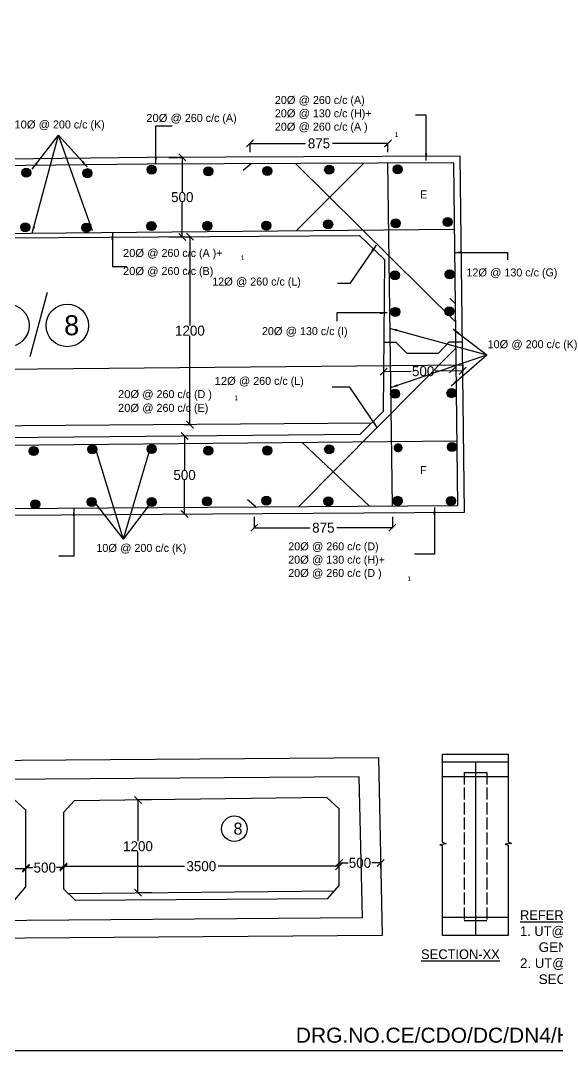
# Model space of a CAD drawing. Header units: inches. Extents: x 36 to 1751, y 50 to 883.
# Drawn here: x 1156 to 1425, y 50 to 564 of the extents above; entities that cross this region are included whole.
import ezdxf

# ---------------------------------------------------------------- set-up
doc = ezdxf.new("R2010")
doc.units = ezdxf.units.IN
doc.header["$MEASUREMENT"] = 0
doc.linetypes.add('ACAD_ISO02W100', pattern=[15, 12, -3])
for name, color, linetype in [('DIMENSION', 7, 'Continuous'), ('DRAWING', 2, 'Continuous'), ('HATCH', 7, 'Continuous'), ('TEXT', 7, 'Continuous')]:
    doc.layers.add(name, color=color, linetype=linetype)
doc.dimstyles.get("Standard").update_dxf_attribs({"dimtxt": 5, "dimasz": 3.5, "dimexe": 0.18, "dimexo": 0.0625, "dimgap": 0.09, "dimtad": 0, "dimtih": 1, "dimtoh": 1, "dimdec": 4, "dimzin": 0, "dimdsep": 46, "dimlunit": 4, "dimtxsty": 'Standard', "dimblk": 'OBLIQUE', "dimcen": 0.09, "dimadec": 0, "dimazin": 0, "dimtfac": 1, "dimtdec": 4, "dimtofl": 0, "dimtmove": 0, "dimatfit": 3, "dimfxl": 1, "dimtolj": 1, "dimtzin": 0, "dimarcsym": 0})

# ---------------------------------------------------------------- blocks, each defined once
blk = doc.blocks.new('_Oblique')
at = {"color": 0, "linetype": 'ByBlock', "lineweight": -2}
blk.add_line((-0.5, -0.5), (0.5, 0.5), dxfattribs=at)
blk = doc.blocks.new('*D14')
at = {"layer": 'Defpoints', "color": 0, "transparency": 16777216}
for p in [(1238.4, 356.72), (1238.4, 356.72), (1238.4, 317.79)]:
    blk.add_point(p, dxfattribs=at)
at = {"layer": 'DIMENSION', "color": 0, "lineweight": -2, "transparency": 16777216}
for p, q in [((1238.34, 356.72), (1238.22, 356.72)), ((1238.4, 356.72), (1238.4, 339.84)), ((1238.4, 317.79), (1238.4, 334.66)), ((1238.34, 317.79), (1238.22, 317.79))]:
    blk.add_line(p, q, dxfattribs=at)
at = {"layer": 'DIMENSION', "color": 0, "lineweight": -2, "transparency": 16777216, "xscale": 3.5, "yscale": 3.5, "zscale": 3.5}
for p, rotation in [((1238.4, 356.72), 90), ((1238.4, 317.79), 270)]:
    blk.add_blockref('_Oblique', p, dxfattribs=dict(at, rotation=rotation))
at = {"layer": 'DIMENSION', "color": 0, "transparency": 16777216, "insert": (1238.4, 337.25), "char_height": 5, "attachment_point": 5}
blk.add_mtext('\\A1;500', dxfattribs=at)
blk = doc.blocks.new('*D15')
at = {"layer": 'Defpoints', "color": 0, "transparency": 16777216}
for p in [(1337.77, 392.03), (1377.34, 392.4), (1377.37, 389.34)]:
    blk.add_point(p, dxfattribs=at)
at = {"layer": 'DIMENSION', "color": 0, "lineweight": -2, "transparency": 16777216}
for p, q in [((1337.77, 391.97), (1337.8, 388.79)), ((1377.34, 392.34), (1377.37, 389.16)), ((1337.79, 388.97), (1351.66, 389.1)), ((1377.37, 389.34), (1363.51, 389.21))]:
    blk.add_line(p, q, dxfattribs=at)
at = {"layer": 'DIMENSION', "color": 0, "lineweight": -2, "transparency": 16777216, "xscale": 3.5, "yscale": 3.5, "zscale": 3.5}
for p, rotation in [((1337.79, 388.97), 180.5392754230721), ((1377.37, 389.34), 0.5392754230720536)]:
    blk.add_blockref('_Oblique', p, dxfattribs=dict(at, rotation=rotation))
at = {"layer": 'DIMENSION', "color": 0, "transparency": 16777216, "insert": (1357.58, 389.16), "char_height": 5, "attachment_point": 5}
blk.add_mtext('\\A1;500', dxfattribs=at)
blk = doc.blocks.new('*D16')
at = {"layer": 'Defpoints', "color": 0, "transparency": 16777216}
for p in [(1273.23, 316.42), (1342.23, 316.42), (1342.23, 310.94)]:
    blk.add_point(p, dxfattribs=at)
at = {"layer": 'DIMENSION', "color": 0, "lineweight": -2, "transparency": 16777216}
for p, q in [((1273.23, 316.36), (1273.23, 310.76)), ((1342.23, 316.36), (1342.23, 310.76)), ((1273.23, 310.94), (1300.97, 310.94)), ((1342.23, 310.94), (1314.49, 310.94))]:
    blk.add_line(p, q, dxfattribs=at)
at = {"layer": 'DIMENSION', "color": 0, "lineweight": -2, "transparency": 16777216, "xscale": 3.5, "yscale": 3.5, "zscale": 3.5, "rotation": 180}
blk.add_blockref('_Oblique', (1273.23, 310.94), dxfattribs=at)
at = {"layer": 'DIMENSION', "color": 0, "lineweight": -2, "transparency": 16777216, "xscale": 3.5, "yscale": 3.5, "zscale": 3.5}
blk.add_blockref('_Oblique', (1342.23, 310.94), dxfattribs=at)
at = {"layer": 'DIMENSION', "color": 0, "transparency": 16777216, "insert": (1307.73, 310.94), "char_height": 5, "attachment_point": 5}
blk.add_mtext('\\A1;875', dxfattribs=at)
blk = doc.blocks.new('*D17')
at = {"layer": 'Defpoints', "color": 0, "transparency": 16777216}
for p in [(1339.95, 502.98), (1271.11, 498.53), (1339.95, 498.53)]:
    blk.add_point(p, dxfattribs=at)
at = {"layer": 'DIMENSION', "color": 0, "lineweight": -2, "transparency": 16777216}
for p, q in [((1271.11, 498.6), (1271.11, 503.16)), ((1271.11, 502.98), (1298.77, 502.98)), ((1339.95, 502.98), (1312.29, 502.98)), ((1339.95, 498.6), (1339.95, 503.16))]:
    blk.add_line(p, q, dxfattribs=at)
at = {"layer": 'DIMENSION', "color": 0, "lineweight": -2, "transparency": 16777216, "xscale": 3.5, "yscale": 3.5, "zscale": 3.5, "rotation": 180}
blk.add_blockref('_Oblique', (1271.11, 502.98), dxfattribs=at)
at = {"layer": 'DIMENSION', "color": 0, "lineweight": -2, "transparency": 16777216, "xscale": 3.5, "yscale": 3.5, "zscale": 3.5}
blk.add_blockref('_Oblique', (1339.95, 502.98), dxfattribs=at)
at = {"layer": 'DIMENSION', "color": 0, "transparency": 16777216, "insert": (1305.53, 502.98), "char_height": 5, "attachment_point": 5}
blk.add_mtext('\\A1;875', dxfattribs=at)
blk = doc.blocks.new('*D28')
at = {"layer": 'Defpoints', "color": 0, "transparency": 16777216}
for p in [(1230.56, 496), (1230.56, 456.28), (1237.25, 456.28)]:
    blk.add_point(p, dxfattribs=at)
at = {"layer": 'DIMENSION', "color": 0, "lineweight": -2, "transparency": 16777216}
for p, q in [((1230.62, 496), (1237.43, 496)), ((1237.25, 496), (1237.25, 478.73)), ((1237.25, 456.28), (1237.25, 473.55)), ((1230.62, 456.28), (1237.43, 456.28))]:
    blk.add_line(p, q, dxfattribs=at)
at = {"layer": 'DIMENSION', "color": 0, "lineweight": -2, "transparency": 16777216, "xscale": 3.5, "yscale": 3.5, "zscale": 3.5}
for p, rotation in [((1237.25, 496), 90), ((1237.25, 456.28), 270)]:
    blk.add_blockref('_Oblique', p, dxfattribs=dict(at, rotation=rotation))
at = {"layer": 'DIMENSION', "color": 0, "transparency": 16777216, "insert": (1237.25, 476.14), "char_height": 5, "attachment_point": 5}
blk.add_mtext('\\A1;500', dxfattribs=at)
blk = doc.blocks.new('*D29')
at = {"layer": 'Defpoints', "color": 0, "transparency": 16777216}
for p in [(1237.92, 456.32), (1237.92, 362.5), (1241.06, 362.5)]:
    blk.add_point(p, dxfattribs=at)
at = {"layer": 'DIMENSION', "color": 0, "lineweight": -2, "transparency": 16777216}
for p, q in [((1237.98, 456.32), (1241.24, 456.32)), ((1241.06, 456.32), (1241.06, 412)), ((1241.06, 362.5), (1241.06, 406.82)), ((1237.98, 362.5), (1241.24, 362.5))]:
    blk.add_line(p, q, dxfattribs=at)
at = {"layer": 'DIMENSION', "color": 0, "lineweight": -2, "transparency": 16777216, "xscale": 3.5, "yscale": 3.5, "zscale": 3.5}
for p, rotation in [((1241.06, 456.32), 90), ((1241.06, 362.5), 270)]:
    blk.add_blockref('_Oblique', p, dxfattribs=dict(at, rotation=rotation))
at = {"layer": 'DIMENSION', "color": 0, "transparency": 16777216, "insert": (1241.06, 409.41), "char_height": 5, "attachment_point": 5}
blk.add_mtext('\\A1;1200', dxfattribs=at)
blk = doc.blocks.new('*D63')
at = {"layer": 'Defpoints', "color": 0, "transparency": 16777216}
for p in [(1315.6, 143.45), (1315.6, 140.5), (1336.42, 140.5)]:
    blk.add_point(p, dxfattribs=at)
at = {"layer": 'DIMENSION', "color": 0, "lineweight": -2, "transparency": 16777216}
for p, q in [((1315.6, 140.57), (1315.6, 143.63)), ((1315.6, 143.45), (1320.09, 143.45)), ((1336.42, 143.45), (1331.94, 143.45)), ((1336.42, 140.57), (1336.42, 143.63))]:
    blk.add_line(p, q, dxfattribs=at)
at = {"layer": 'DIMENSION', "color": 0, "lineweight": -2, "transparency": 16777216, "xscale": 3.5, "yscale": 3.5, "zscale": 3.5, "rotation": 180}
blk.add_blockref('_Oblique', (1315.6, 143.45), dxfattribs=at)
at = {"layer": 'DIMENSION', "color": 0, "lineweight": -2, "transparency": 16777216, "xscale": 3.5, "yscale": 3.5, "zscale": 3.5}
blk.add_blockref('_Oblique', (1336.42, 143.45), dxfattribs=at)
at = {"layer": 'DIMENSION', "color": 0, "transparency": 16777216, "insert": (1326.01, 143.45), "char_height": 5, "attachment_point": 5}
blk.add_mtext('\\A1;500', dxfattribs=at)
blk = doc.blocks.new('*D64')
at = {"layer": 'Defpoints', "color": 0, "transparency": 16777216}
for p in [(1177.92, 141.78), (1177.92, 140.5), (1315.6, 140.5)]:
    blk.add_point(p, dxfattribs=at)
at = {"layer": 'DIMENSION', "color": 0, "lineweight": -2, "transparency": 16777216}
for p, q in [((1177.92, 140.57), (1177.92, 141.96)), ((1177.92, 141.78), (1238.34, 141.78)), ((1315.6, 141.78), (1255.18, 141.78)), ((1315.6, 140.57), (1315.6, 141.96))]:
    blk.add_line(p, q, dxfattribs=at)
at = {"layer": 'DIMENSION', "color": 0, "lineweight": -2, "transparency": 16777216, "xscale": 3.5, "yscale": 3.5, "zscale": 3.5, "rotation": 180}
blk.add_blockref('_Oblique', (1177.92, 141.78), dxfattribs=at)
at = {"layer": 'DIMENSION', "color": 0, "lineweight": -2, "transparency": 16777216, "xscale": 3.5, "yscale": 3.5, "zscale": 3.5}
blk.add_blockref('_Oblique', (1315.6, 141.78), dxfattribs=at)
at = {"layer": 'DIMENSION', "color": 0, "transparency": 16777216, "insert": (1246.76, 141.78), "char_height": 5, "attachment_point": 5}
blk.add_mtext('\\A1;3500', dxfattribs=at)
blk = doc.blocks.new('*D65')
at = {"layer": 'Defpoints', "color": 0, "transparency": 16777216}
for p in [(1021.49, 140.5), (1021.49, 140.5), (1159.18, 140.5)]:
    blk.add_point(p, dxfattribs=at)
at = {"layer": 'DIMENSION', "color": 0, "lineweight": -2, "transparency": 16777216}
for p, q in [((1021.49, 140.57), (1021.49, 140.68)), ((1021.49, 140.5), (1081.91, 140.5)), ((1159.18, 140.5), (1098.76, 140.5)), ((1159.18, 140.57), (1159.18, 140.68))]:
    blk.add_line(p, q, dxfattribs=at)
at = {"layer": 'DIMENSION', "color": 0, "lineweight": -2, "transparency": 16777216, "xscale": 3.5, "yscale": 3.5, "zscale": 3.5, "rotation": 180}
blk.add_blockref('_Oblique', (1021.49, 140.5), dxfattribs=at)
at = {"layer": 'DIMENSION', "color": 0, "lineweight": -2, "transparency": 16777216, "xscale": 3.5, "yscale": 3.5, "zscale": 3.5}
blk.add_blockref('_Oblique', (1159.18, 140.5), dxfattribs=at)
at = {"layer": 'DIMENSION', "color": 0, "transparency": 16777216, "insert": (1090.34, 140.5), "char_height": 5, "attachment_point": 5}
blk.add_mtext('\\A1;3500', dxfattribs=at)
blk = doc.blocks.new('*D93')
at = {"layer": 'Defpoints', "color": 0, "transparency": 16777216}
for p in [(1215.13, 174.94), (1221.93, 174.94), (1222.05, 128.56)]:
    blk.add_point(p, dxfattribs=at)
at = {"layer": 'DIMENSION', "color": 0, "lineweight": -2, "transparency": 16777216}
for p, q in [((1221.86, 174.94), (1214.95, 174.94)), ((1215.13, 174.94), (1215.13, 154.34)), ((1215.13, 128.56), (1215.13, 149.16)), ((1221.98, 128.56), (1214.95, 128.56))]:
    blk.add_line(p, q, dxfattribs=at)
at = {"layer": 'DIMENSION', "color": 0, "lineweight": -2, "transparency": 16777216, "xscale": 3.5, "yscale": 3.5, "zscale": 3.5}
for p, rotation in [((1215.13, 174.94), 90), ((1215.13, 128.56), 270)]:
    blk.add_blockref('_Oblique', p, dxfattribs=dict(at, rotation=rotation))
at = {"layer": 'DIMENSION', "color": 0, "transparency": 16777216, "insert": (1215.13, 151.75), "char_height": 5, "attachment_point": 5}
blk.add_mtext('\\A1;1200', dxfattribs=at)
blk = doc.blocks.new('*D94')
at = {"layer": 'Defpoints', "color": 0, "transparency": 16777216}
for p in [(1159.18, 141.95), (1177.92, 141.95), (1177.92, 141.06)]:
    blk.add_point(p, dxfattribs=at)
at = {"layer": 'DIMENSION', "color": 0, "lineweight": -2, "transparency": 16777216}
for p, q in [((1159.18, 141.89), (1159.18, 140.88)), ((1159.18, 141.06), (1162.62, 141.06)), ((1177.92, 141.06), (1174.47, 141.06)), ((1177.92, 141.89), (1177.92, 140.88))]:
    blk.add_line(p, q, dxfattribs=at)
at = {"layer": 'DIMENSION', "color": 0, "lineweight": -2, "transparency": 16777216, "xscale": 3.5, "yscale": 3.5, "zscale": 3.5, "rotation": 180}
blk.add_blockref('_Oblique', (1159.18, 141.06), dxfattribs=at)
at = {"layer": 'DIMENSION', "color": 0, "lineweight": -2, "transparency": 16777216, "xscale": 3.5, "yscale": 3.5, "zscale": 3.5}
blk.add_blockref('_Oblique', (1177.92, 141.06), dxfattribs=at)
at = {"layer": 'DIMENSION', "color": 0, "transparency": 16777216, "insert": (1168.55, 141.06), "char_height": 5, "attachment_point": 5}
blk.add_mtext('\\A1;500', dxfattribs=at)

msp = doc.modelspace()

# ---------------------------------------------------------------- hatches: boundary and pattern name
at = {"layer": 'HATCH'}
for points in [[(1161.56414, 488.34492, 1), (1157.03985, 488.34492, 1)], [(1192.13846, 488.12119, 1), (1187.61417, 488.12119, 1)], [(1224.18657, 489.93327, 1), (1219.66229, 489.93327, 1)], [(1252.49943, 489.08571, 1), (1247.97515, 489.08571, 1)], [(1281.98011, 489.2056, 1), (1277.45583, 489.2056, 1)], [(1312.89842, 489.81836, 1), (1308.37414, 489.81836, 1)], [(1347.14385, 490.03842, 1), (1342.61957, 490.03842, 1)], [(1161.05083, 461.06487, 1), (1156.52655, 461.06487, 1)], [(1224.12833, 461.66094, 1), (1219.60405, 461.66094, 1)], [(1251.98613, 461.80566, 1), (1247.46184, 461.80566, 1)], [(1281.46681, 461.92555, 1), (1276.94252, 461.92555, 1)], [(1312.38512, 462.5383, 1), (1307.86083, 462.5383, 1)], [(1346.15684, 463.11615, 1), (1341.63255, 463.11615, 1)], [(1372.03051, 463.71889, 1), (1367.50623, 463.71889, 1)], [(1191.62515, 460.84114, 1), (1187.10087, 460.84114, 1)], [(1345.7761, 437.07253, 1), (1341.25182, 437.07253, 1)], [(1373.13413, 437.58124, 1), (1368.60985, 437.58124, 1)], [(1345.8674, 418.81766, 1), (1341.34312, 418.81766, 1)], [(1372.92529, 419.12398, 1), (1368.401, 419.12398, 1)], [(1345.81871, 377.8687, 1), (1341.29443, 377.8687, 1)], [(1374.01645, 378.19435, 1), (1369.49217, 378.19435, 1)], [(1165.28091, 349.2382, 1), (1160.75663, 349.2382, 1)], [(1194.58706, 350.16896, 1), (1190.06278, 350.16896, 1)], [(1224.18657, 350.25579, 1), (1219.66229, 350.25579, 1)], [(1252.49943, 349.40823, 1), (1247.97515, 349.40823, 1)], [(1281.98011, 349.52812, 1), (1277.45583, 349.52812, 1)], [(1312.89842, 350.14087, 1), (1308.37414, 350.14087, 1)], [(1347.34979, 350.87642, 1), (1342.8255, 350.87642, 1)], [(1374.24219, 351.33165, 1), (1369.7179, 351.33165, 1)], [(1166.05419, 322.6716, 1), (1161.5299, 322.6716, 1)], [(1194.25537, 323.78903, 1), (1189.73109, 323.78903, 1)], [(1224.25765, 323.79051, 1), (1219.73337, 323.79051, 1)], [(1251.85682, 324.0643, 1), (1247.33253, 324.0643, 1)], [(1281.46681, 324.5309, 1), (1276.94252, 324.5309, 1)], [(1312.47661, 324.13921, 1), (1307.95232, 324.13921, 1)], [(1347.06701, 324.36991, 1), (1342.54272, 324.36991, 1)], [(1373.7879, 324.30459, 1), (1369.26361, 324.30459, 1)]]:
    msp.add_hatch(color=256, dxfattribs=at).paths.add_polyline_path(points)

# ---------------------------------------------------------------- linework, layer by layer
at = {"layer": 'DIMENSION'}
msp.add_lwpolyline([(1751.4297, 882.6464), (35.58486, 882.6464), (35.58486, 49.73647), (1751.4297, 49.73647)], close=True, dxfattribs=at)
msp.add_lwpolyline([(1169.70662, 428.5308), (1161.03186, 396.40111)], dxfattribs=at)
for centre, radius in [((1150.11845, 412.04687), 10.63358), ((1179.82007, 412.04687), 10.63358), ((1263.28434, 160.51389), 6.38015)]:
    msp.add_circle(centre, radius, dxfattribs=at)
at = {"layer": 'DRAWING'}
for points in [[(83.75792, 306.41685), (229.41605, 307.75961), (471.7121, 311.65281), (899.68617, 315.58664), (1378.20183, 318.69278), (1376.12632, 496.61528), (1219.88344, 495.8872), (1021.10617, 493.696), (243.68617, 486.12962), (81.42973, 484.25032)], [(87.01747, 309.74994), (229.3743, 311.06227), (471.67039, 314.95546), (899.66027, 318.88944), (1374.86043, 321.97406), (1372.8619, 493.29714), (1219.90934, 492.58438), (1021.14045, 490.39328), (243.72137, 482.82691), (84.77565, 480.98595)], [(1021.49423, 167.81789), (1021.49423, 129.6415), (1027.28741, 123.98485), (1153.59731, 124.92951), (1159.17693, 131.41324), (1159.17693, 169.71849), (1153.09556, 175.30386), (1026.88548, 173.67429), (1021.49423, 167.81789)], [(1177.91924, 168.58253), (1177.91924, 130.40613), (1183.71242, 124.74949), (1310.02232, 125.69414), (1315.60194, 132.17788), (1315.60194, 170.48312), (1309.52057, 176.0685), (1183.31049, 174.43893), (1177.91924, 168.58253)]]:
    msp.add_lwpolyline(points, close=True, dxfattribs=at)
for points in [[(1271.67889, 492.82563), (1267.6734, 489.51535)], [(1293.7822, 492.92863), (1373.78805, 413.90366)], [(1294.3234, 459.47041), (1327.95411, 493.08787)], [(1339.83819, 493.14325), (1342.11979, 321.76153)], [(85.20712, 448.02896), (1373.24779, 460.21724)], [(1325.71212, 456.90262), (1338.25131, 445.03411), (1337.55359, 368.9561), (1325.88299, 357.50366), (1076.03214, 355.25769), (1063.40576, 367.14765), (1063.40576, 443.26267), (1075.24058, 455.2532), (1325.71212, 456.90262)], [(1373.68349, 422.86705), (1370.87128, 425.64526)], [(1337.87129, 403.59687), (1343.98282, 403.59687), (1349.43163, 398.24649), (1365.18621, 398.24649), (1370.56671, 403.85358), (1377.20841, 403.85358)], [(1295.2957, 321.45759), (1373.94313, 400.60954)], [(86.09449, 380.24924), (1377.34198, 392.40299)], [(1374.05002, 391.44653), (1370.71, 388.39149)], [(1331.71829, 363.22988), (1069.71895, 361.20267)], [(86.59377, 342.11264), (1374.48334, 354.29949)], [(1297.0781, 353.56703), (1330.83249, 321.68826)], [(1274.07756, 321.31296), (1269.79233, 324.92583)], [(688.14944, 191.34229), (1335.31823, 196.10418), (1337.08734, 107.0777), (689.62388, 102.29639)], [(1367.31165, 197.75519), (1400.0193, 197.75519), (1400.0193, 186.49742), (1400.0193, 153.95221)], [(1367.31165, 153.75352), (1367.31165, 197.75519)], [(1367.31165, 193.994), (1400.0193, 193.994)], [(1383.66547, 193.994), (1383.66547, 107.18736)], [(698.16599, 181.72959), (698.16599, 111.09226), (1327.20204, 116.14238), (1325.59985, 186.49742), (698.16599, 181.72959)], [(1400.0193, 186.49742), (1367.31165, 186.49742)], [(1378.02881, 188.60108), (1389.46658, 188.60108)], [(1367.31165, 153.75352), (1369.06866, 152.91105), (1365.90058, 152.51547), (1367.31165, 152.06853)], [(1400.0193, 152.27686), (1400.0193, 116.14238), (1400.0193, 107.18736), (1367.31165, 107.18736), (1367.31165, 152.06853)], [(1400.0193, 153.95221), (1401.71714, 153.13812), (1398.54906, 152.74253), (1400.0193, 152.27686)], [(1180.22286, 128.15681), (1313.25228, 129.44749)], [(1400.0193, 116.14238), (1367.31165, 116.14238)], [(1378.02881, 114.62529), (1389.46658, 114.62529)]]:
    msp.add_lwpolyline(points, dxfattribs=at)
at = {"layer": 'DRAWING', "linetype": 'ACAD_ISO02W100', "ltscale": 0.5}
for points in [[(1378.02881, 188.60108), (1378.02881, 114.62529)], [(1389.46658, 188.60108), (1389.46658, 114.62529)]]:
    msp.add_lwpolyline(points, dxfattribs=at)
at = {"layer": 'DRAWING'}
for centre in [(1159.302, 488.34492), (1189.87632, 488.12119), (1221.92443, 489.93327), (1250.23729, 489.08571), (1279.71797, 489.2056), (1310.63628, 489.81836), (1344.88171, 490.03842), (1158.78869, 461.06487), (1221.86619, 461.66094), (1249.72398, 461.80566), (1279.20466, 461.92555), (1310.12298, 462.5383), (1343.89469, 463.11615), (1369.76837, 463.71889), (1189.36301, 460.84114), (1343.51396, 437.07253), (1370.87199, 437.58124), (1343.60526, 418.81766), (1370.66314, 419.12398), (1343.55657, 377.8687), (1371.75431, 378.19435), (1163.01877, 349.2382), (1192.32492, 350.16896), (1221.92443, 350.25579), (1250.23729, 349.40823), (1279.71797, 349.52812), (1310.63628, 350.14087), (1371.98004, 351.33165), (1163.79205, 322.6716), (1191.99323, 323.78903), (1221.99551, 323.79051), (1249.59467, 324.0643), (1279.20466, 324.5309), (1310.21447, 324.13921), (1344.80487, 324.36991), (1371.52575, 324.30459)]:
    msp.add_circle(centre, 2.26214, dxfattribs=at)

# ---------------------------------------------------------------- texts
at = {"layer": 'DIMENSION', "attachment_point": 1}
for s, insert, char_height, width in [('1', (1343.41222, 508.62564), 2.39268, 51.8425991), ('E', (1356.09083, 479.47503), 4, 14.8696721), ('F', (1356.09083, 341.78114), 4, 14.8696721), ('1', (1349.71344, 286.64263), 2.39268, 51.8425991)]:
    msp.add_mtext(s, dxfattribs=dict(at, insert=insert, char_height=char_height, width=width))
at = {"layer": 'TEXT', "attachment_point": 1}
for s, insert, char_height, width in [('20{\\fArial|b0|i0|c0|p32;Ø @\\fMS Shell Dlg|b0|i0|c0|p32; 260 c/c (A)} \\P20{\\fArial|b0|i0|c0|p32;Ø @\\fMS Shell Dlg|b0|i0|c0|p32; 130 c/c (H)+} \\P20{\\fArial|b0|i0|c0|p32;Ø @\\fMS Shell Dlg|b0|i0|c0|p32; 260 c/c (A )} ', (1283.51015, 526.70592), 4, 72.7939065), ('{\\fArial|b0|i0|c0|p32;10Ø @\\fMS Shell Dlg|b0|i0|c0|p32; 200 c/c (K)} ', (1153.39399, 514.46639), 4, 72.7939065), ('{\\fArial|b0|i0|c0|p32;20Ø @\\fMS Shell Dlg|b0|i0|c0|p32; 260 c/c (A)} ', (1219.2697, 517.72875), 4, 72.7939065), ('{\\fArial|b0|i0|c0|p32;20Ø @\\fMS Shell Dlg|b0|i0|c0|p32; 260 c/c (A )+} ', (1207.61268, 450.25545), 4, 72.7939065), ('1', (1266.48691, 447.09851), 2.39268, 51.8425991), ('{\\fArial|b0|i0|c0|p32;20Ø @\\fMS Shell Dlg|b0|i0|c0|p32; 260 c/c (B)} ', (1207.61268, 441.24445), 4, 72.7939065), ('12{\\fArial|b0|i0|c0|p32;Ø @\\fMS Shell Dlg|b0|i0|c0|p32; 130 c/c (G)} ', (1379.18763, 440.52382), 4, 72.7939065), ('12{\\fArial|b0|i0|c0|p32;Ø @\\fMS Shell Dlg|b0|i0|c0|p32; 260 c/c (L)} ', (1252.21158, 435.96201), 4, 72.7939065), ('8', (1178.26285, 417.15072), 10.02817, 46802.199989), ('20{\\fArial|b0|i0|c0|p32;Ø @\\fMS Shell Dlg|b0|i0|c0|p32; 130 c/c (I)} ', (1277.04636, 411.20294), 4, 72.7939065), ('10{\\fArial|b0|i0|c0|p32;Ø @\\fMS Shell Dlg|b0|i0|c0|p32; 200 c/c (K)} ', (1389.80371, 404.65851), 4, 72.7939065), ('{\\fArial|b0|i0|c0|p32;12Ø @\\fMS Shell Dlg|b0|i0|c0|p32; 260 c/c (L)} ', (1253.42309, 386.31565), 4, 72.7939065), ('{\\fArial|b0|i0|c0|p32;20Ø @\\fMS Shell Dlg|b0|i0|c0|p32; 260 c/c (D )} ', (1205.1299, 379.71607), 4, 72.7939065), ('1', (1263.30788, 377.06718), 2.39268, 51.8425991), ('{\\fArial|b0|i0|c0|p32;20Ø @\\fMS Shell Dlg|b0|i0|c0|p32; 260 c/c (E)} ', (1205.1299, 372.83528), 4, 72.7939065), ('20{\\fArial|b0|i0|c0|p32;Ø @\\fMS Shell Dlg|b0|i0|c0|p32; 260 c/c (D)\\P}20{\\fArial|b0|i0|c0|p32;Ø @\\fMS Shell Dlg|b0|i0|c0|p32; 130 c/c (H)+\\P}20{\\fArial|b0|i0|c0|p32;Ø @\\fMS Shell Dlg|b0|i0|c0|p32; 260 c/c (D )} ', (1290.19137, 303.64994), 4, 72.7939065), ('10{\\fArial|b0|i0|c0|p32;Ø @\\fMS Shell Dlg|b0|i0|c0|p32; 200 c/c (K)} ', (1194.3711, 302.84422), 4, 72.7939065), ('8', (1262.84733, 163.5762), 6.0169, 28081.3199934), ('\\pt134.597;{\\LREFERENCE DRAWINGS\\P\\ptz;}1. UT{\\fArial|b0|i0|c0|p32;@Km 154.200 ON HNSS MAIN CANAL\\P     GENERAL PLAN & SETIONS\\P2. }UT{\\fArial|b0|i0|c0|p32;@Km 154.200 ON HNSS MAIN CANAL\\P     SECTIONAL  DETAILS\\fMS Shell Dlg|b0|i0|c0|p32;\\L\\P} ', (1405.96786, 119.76507), 4.8070212, 22434.7264994), ('{\\LSECTION-XX}', (1356.56368, 100.22136), 4.8070212, 22434.7264994), ('{\\fArial|b0|i0|c0|p32;\\H1.56x;DRG.NO.CE/CDO/DC/DN4/HNSS/EPC/UT/786/2007}', (1293.96827, 61.09415), 4.8070212, 22434.7264994)]:
    msp.add_mtext(s, dxfattribs=dict(at, insert=insert, char_height=char_height, width=width))

# ---------------------------------------------------------------- dimensions: what is measured, and where the dimension line sits
at = {"layer": 'DIMENSION'}
for base, p1, p2, text, picture, middle in [((1339.95472, 502.97595), (1271.10723, 498.53463), (1339.95472, 498.53463), '875', '*D17', (1305.53097, 502.97595)), ((1342.23167, 310.94204), (1273.23068, 316.41777), (1342.23167, 316.41777), '875', '*D16', (1307.73117, 310.94204)), ((1177.91924, 141.77848), (1315.60194, 140.50302), (1177.91924, 140.50302), '3500', '*D64', (1246.76059, 141.77848)), ((1021.49423, 140.50302), (1159.17693, 140.50302), (1021.49423, 140.50302), '3500', '*D65', (1090.33558, 140.50302))]:
    dim = msp.add_linear_dim(base=base, p1=p1, p2=p2, text=text, dimstyle='Standard', dxfattribs=at)
    dim.commit()
    dim.dimension.update_dxf_attribs({"geometry": picture, "text_midpoint": middle})
for p1, p2, distance, text, picture, middle in [((1230.55656, 496.00256), (1230.55656, 456.276), 6.69487, '500', '*D28', (1237.25143, 476.13928)), ((1237.91628, 456.32446), (1237.91628, 362.50409), 3.14562, '1200', '*D29', (1241.0619, 409.41428)), ((1337.76521, 392.03048), (1377.34198, 392.40299), -3.06187, '500', '*D15', (1357.58241, 389.155)), ((1238.39929, 317.78529), (1238.39929, 356.71725), 0, '500', '*D14', (1238.39929, 337.25127)), ((1159.17693, 141.95206), (1177.91924, 141.95206), -0.88924, '500', '*D94', (1168.54809, 141.06282)), ((1336.42312, 140.50302), (1315.60194, 140.50302), -2.95085, '500', '*D63', (1326.01253, 143.45387))]:
    dim = msp.add_aligned_dim(p1=p1, p2=p2, distance=distance, text=text, dimstyle='Standard', dxfattribs=at)
    dim.commit()
    dim.dimension.update_dxf_attribs({"geometry": picture, "text_midpoint": middle})
dim = msp.add_linear_dim(base=(1215.13045, 174.93752), p1=(1222.04671, 128.56259), p2=(1221.92646, 174.93752), angle=90, text='1200', dimstyle='Standard', dxfattribs=at)
dim.commit()
dim.dimension.update_dxf_attribs({"geometry": '*D93', "text_midpoint": (1215.13045, 151.75006)})

# ---------------------------------------------------------------- leaders
for points in [[(1359.05826, 494.46098), (1359.05826, 517.13134), (1353.80605, 517.13134)], [(1224.04261, 492.71658), (1224.04261, 511.72865), (1232.2667, 511.72865)], [(1162.28913, 458.11667), (1175.36826, 507.18098)], [(1162.34859, 490.18684), (1175.36826, 507.18098)], [(1189.73129, 491.30597), (1175.36826, 507.18098)], [(1192.40762, 459.34762), (1175.36826, 507.18098)], [(1202.3609, 458.33208), (1202.3609, 441.50182), (1209.54222, 441.50182)], [(1334.11478, 452.15429), (1321.02532, 432.99729), (1314.82274, 432.99729)], [(1373.42578, 448.55441), (1399.76067, 448.55441), (1399.76067, 444.87878)], [(1339.54859, 418.25815), (1314.4515, 418.25815), (1314.4515, 414.22346)], [(1341.25847, 410.50272), (1389.36266, 397.34796)], [(1372.60201, 410.14741), (1389.36266, 397.34796)], [(1341.40928, 380.9576), (1389.36266, 397.34796)], [(1371.60705, 381.92958), (1389.36266, 397.34796)], [(1334.61941, 361.03356), (1320.95736, 381.26172), (1312.1616, 381.26172)], [(1193.26643, 352.45852), (1207.69924, 305.27617)], [(1221.66308, 352.59943), (1207.69924, 305.27617)], [(1183.05171, 320.47887), (1183.05171, 296.74871), (1175.52567, 296.74871)], [(1193.79107, 323.15337), (1207.69924, 305.27617)], [(1221.4293, 323.29051), (1207.69924, 305.27617)], [(1363.21736, 320.96764), (1363.21736, 297.7625), (1353.17946, 297.7625)]]:
    msp.add_leader(points, dimstyle='Standard', override={"dimgap": 0.09, "dimtad": 0}, dxfattribs=at)

doc.saveas('drawing.dxf')
